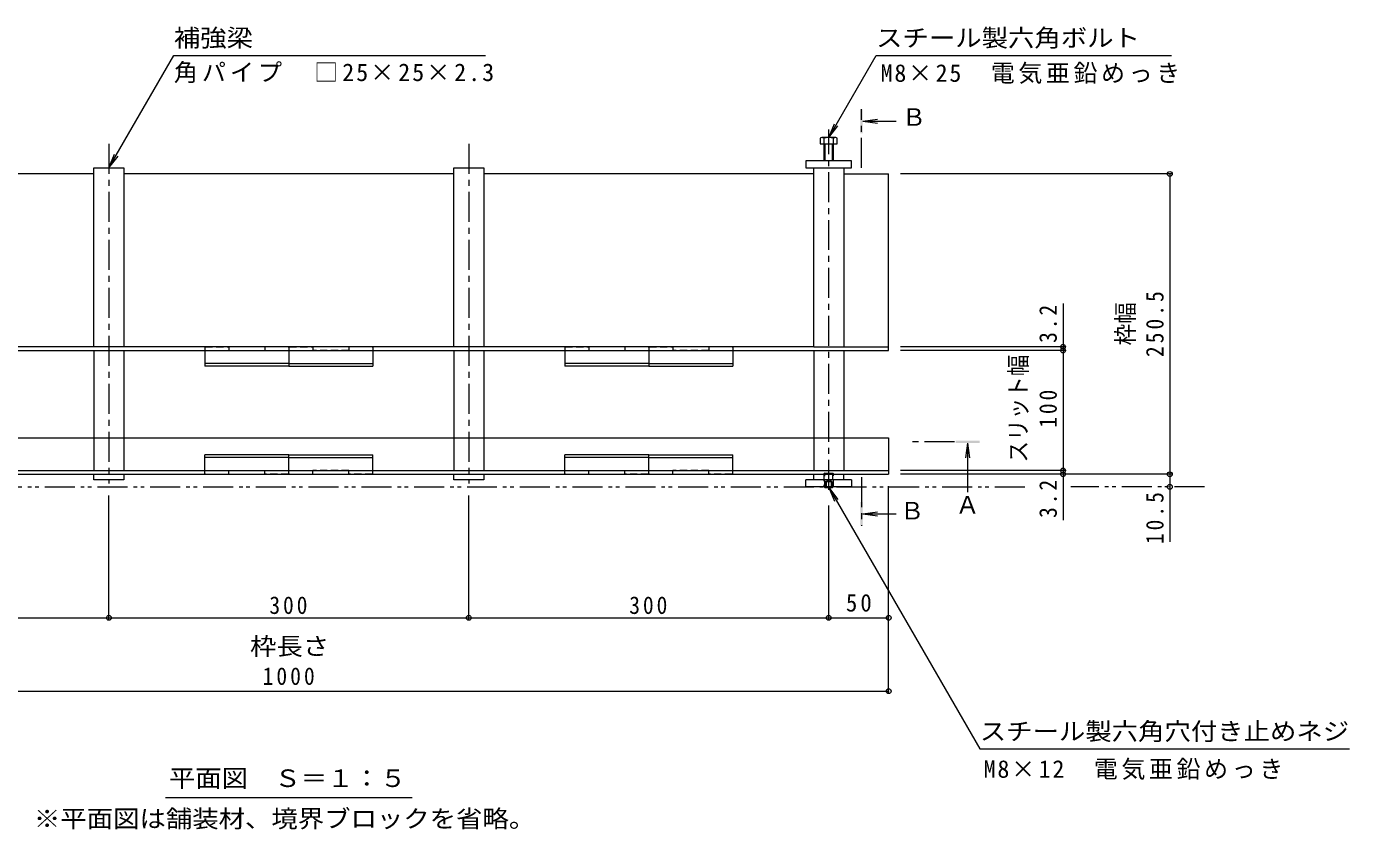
# Model space of a CAD drawing. Units: millimetres at full size, sheet at 1:5; some dimension numbers follow another scale. Extents: x -1680 to 1942, y -1318 to 1367.
# Drawn here: x -1037 to 66, y -24 to 646 of the extents above; entities that cross this region are included whole.
import ezdxf
from ezdxf.enums import TextEntityAlignment as Align

# ---------------------------------------------------------------- set-up
doc = ezdxf.new("R2010")
doc.units = ezdxf.units.MM
doc.header["$LTSCALE"] = 5
doc.header["$PDMODE"] = 32
doc.header["$PDSIZE"] = 4
for name, pattern in [('CHAIN1', [8, 5, -1, 1, -1]), ('DASHED1', [1.8, 1.2, -0.6]), ('DOUBLE_CHAIN1', [8.8, 5, -1, 0.6, -0.6, 0.6, -1])]:
    doc.linetypes.add(name, pattern=pattern)
for name, color, linetype, lineweight in [('4-0_OUTLINE-0', 7, 'Continuous', 9), ('4-3_A_床ライン引きB', 7, 'DASHED1', 9), ('4-4_0108_天井情報・�', 7, 'Continuous', 9), ('4-5_0055_アルミ建具_', 7, 'Continuous', 9)]:
    doc.layers.add(name, color=color, linetype=linetype, lineweight=lineweight)
doc.styles.add('ＭＳ ゴシック', font='')
doc.styles.get('ＭＳ ゴシック').set_extended_font_data('MS Gothic')

msp = doc.modelspace()

# ---------------------------------------------------------------- linework, layer by layer
at = {"layer": '4-0_OUTLINE-0', "color": 2}
for p, q in [((-375.605, 552.217), (-375.605, 547.517)), ((-362.541, 552.817), (-373.741, 552.817)), ((-372.405, 552.217), (-372.405, 533.517)), ((-364.405, 533.517), (-364.405, 552.217)), ((-361.205, 547.517), (-361.205, 552.217)), ((-375.605, 547.517), (-361.205, 547.517)), ((-371.705, 547.517), (-371.705, 533.517)), ((-365.105, 533.517), (-365.105, 547.517)), ((-371.705, 261.001), (-372.221, 261.517)), ((-371.705, 261.517), (-371.705, 261.001)), ((-371.705, 261.001), (-365.105, 261.001)), ((-365.105, 261.517), (-365.105, 261.001)), ((-364.589, 261.517), (-365.105, 261.001))]:
    msp.add_line(p, q, dxfattribs=at)
at = {"layer": '4-0_OUTLINE-0', "color": 4, "linetype": 'CHAIN1'}
for p, q in [((-368.405, 259.076), (-368.405, 559.525)), ((-968.405, 547.517), (-968.405, 264.447)), ((-668.405, 547.517), (-668.405, 264.447))]:
    msp.add_line(p, q, dxfattribs=at)
at = {"layer": '4-0_OUTLINE-0'}
for p, q in [((-980.905, 522.517), (-1255.905, 522.517)), ((-980.905, 378.417), (-980.905, 527.517)), ((-680.905, 522.517), (-955.905, 522.517)), ((-680.905, 378.417), (-680.905, 527.517)), ((-380.905, 522.517), (-655.905, 522.517)), ((-380.905, 378.417), (-380.905, 527.517)), ((-355.905, 527.517), (-355.905, 378.417)), ((-355.905, 522.517), (-318.405, 522.517)), ((-318.405, 375.217), (-318.405, 522.517)), ((-380.905, 378.417), (-1318.405, 378.417)), ((-1318.405, 375.217), (-318.405, 375.217)), ((-980.905, 375.217), (-980.905, 275.217)), ((-955.905, 375.217), (-955.905, 275.217)), ((-680.905, 375.217), (-680.905, 275.217)), ((-655.905, 375.217), (-655.905, 275.217)), ((-380.905, 378.417), (-318.405, 378.417)), ((-380.905, 375.217), (-380.905, 275.217)), ((-355.905, 375.217), (-355.905, 275.217)), ((-318.405, 302.517), (-318.405, 272.017)), ((-1318.405, 275.217), (-318.405, 275.217)), ((-1318.405, 272.017), (-318.405, 272.017)), ((-955.905, 272.017), (-955.905, 267.517)), ((-655.905, 272.017), (-655.905, 267.517)), ((-349.405, 267.517), (-387.405, 267.517)), ((-387.405, 261.517), (-387.405, 267.517)), ((-380.905, 267.517), (-380.905, 272.017)), ((-355.905, 267.517), (-355.905, 272.017))]:
    msp.add_line(p, q, dxfattribs=at)
at = {"layer": '4-0_OUTLINE-0', "color": 2, "linetype": 'DASHED1'}
for p, q in [((-371.705, 273.001), (-372.405, 272.301)), ((-372.405, 272.301), (-372.405, 261.701)), ((-372.405, 272.301), (-364.405, 272.301)), ((-371.705, 261.517), (-371.705, 273.001)), ((-371.705, 273.001), (-365.105, 273.001)), ((-370.905, 266.001), (-368.405, 267.444)), ((-370.905, 266.001), (-365.905, 266.001)), ((-370.905, 266.001), (-370.905, 261.001)), ((-370.405, 266.001), (-370.405, 261.001)), ((-365.905, 266.001), (-368.405, 267.444)), ((-366.405, 266.001), (-366.405, 261.001)), ((-365.905, 266.001), (-365.905, 261.001)), ((-365.105, 273.001), (-365.105, 261.517)), ((-364.405, 272.301), (-365.105, 273.001)), ((-364.405, 261.701), (-364.405, 272.301)), ((-372.405, 261.701), (-364.405, 261.701)), ((-372.405, 261.701), (-372.221, 261.517)), ((-364.405, 261.701), (-364.589, 261.517))]:
    msp.add_line(p, q, dxfattribs=at)
at = {"layer": '4-0_OUTLINE-0'}
msp.add_lwpolyline([(-387.405, 527.517), (-349.405, 527.517), (-349.405, 533.517), (-387.405, 533.517)], close=True, dxfattribs=at)
for points in [[(-980.905, 527.517), (-955.905, 527.517), (-955.905, 378.417)], [(-680.905, 527.517), (-655.905, 527.517), (-655.905, 378.417)], [(-1318.405, 272.017), (-1318.405, 302.517), (-318.405, 302.517)], [(-955.905, 267.517), (-980.905, 267.517), (-980.905, 272.017)], [(-655.905, 267.517), (-680.905, 267.517), (-680.905, 272.017)], [(-349.405, 267.517), (-349.405, 261.517), (-387.405, 261.517)]]:
    msp.add_lwpolyline(points, dxfattribs=at)
at = {"layer": '4-0_OUTLINE-0', "color": 2}
for centre, radius, start, end in [((-374.005, 550.441), 2.39, 47.9749, 132.0251), ((-368.405, 539.409), 13.418, 72.65606, 107.34394), ((-362.805, 550.441), 2.39, 47.9749, 132.0251)]:
    msp.add_arc(centre, radius, start, end, dxfattribs=at)
at = {"layer": '4-3_A_床ライン引きB'}
for p, q in [((-888.405, 377.717), (-888.405, 375.217)), ((-887.905, 378.217), (-868.905, 378.217)), ((-868.405, 377.717), (-868.405, 375.217)), ((-868.405, 375.217), (-838.405, 375.217)), ((-838.405, 377.717), (-838.405, 375.217)), ((-818.905, 378.217), (-837.905, 378.217)), ((-818.405, 377.717), (-818.405, 375.217)), ((-817.905, 378.217), (-798.905, 378.217)), ((-798.405, 377.717), (-798.405, 375.217)), ((-768.405, 375.217), (-798.405, 375.217)), ((-768.405, 377.717), (-768.405, 375.217)), ((-748.905, 378.217), (-767.905, 378.217)), ((-748.405, 377.717), (-748.405, 375.217)), ((-588.405, 377.717), (-588.405, 375.217)), ((-587.905, 378.217), (-568.905, 378.217)), ((-568.405, 377.717), (-568.405, 375.217)), ((-568.405, 375.217), (-538.405, 375.217)), ((-538.405, 377.717), (-538.405, 375.217)), ((-518.905, 378.217), (-537.905, 378.217)), ((-518.405, 377.717), (-518.405, 375.217)), ((-517.905, 378.217), (-498.905, 378.217)), ((-498.405, 377.717), (-498.405, 375.217)), ((-468.405, 375.217), (-498.405, 375.217)), ((-468.405, 377.717), (-468.405, 375.217)), ((-448.905, 378.217), (-467.905, 378.217)), ((-448.405, 377.717), (-448.405, 375.217)), ((-888.405, 272.717), (-888.405, 275.217)), ((-887.905, 272.217), (-868.905, 272.217)), ((-868.405, 275.217), (-838.405, 275.217)), ((-868.405, 272.717), (-868.405, 275.217)), ((-838.405, 272.717), (-838.405, 275.217)), ((-818.905, 272.217), (-837.905, 272.217)), ((-818.405, 272.717), (-818.405, 275.217)), ((-817.905, 272.217), (-798.905, 272.217)), ((-768.405, 275.217), (-798.405, 275.217)), ((-798.405, 272.717), (-798.405, 275.217)), ((-768.405, 272.717), (-768.405, 275.217)), ((-748.905, 272.217), (-767.905, 272.217)), ((-748.405, 272.717), (-748.405, 275.217)), ((-588.405, 272.717), (-588.405, 275.217)), ((-587.905, 272.217), (-568.905, 272.217)), ((-568.405, 275.217), (-538.405, 275.217)), ((-568.405, 272.717), (-568.405, 275.217)), ((-538.405, 272.717), (-538.405, 275.217)), ((-518.905, 272.217), (-537.905, 272.217)), ((-518.405, 272.717), (-518.405, 275.217)), ((-517.905, 272.217), (-498.905, 272.217)), ((-468.405, 275.217), (-498.405, 275.217)), ((-498.405, 272.717), (-498.405, 275.217)), ((-468.405, 272.717), (-468.405, 275.217)), ((-448.905, 272.217), (-467.905, 272.217)), ((-448.405, 272.717), (-448.405, 275.217))]:
    msp.add_line(p, q, dxfattribs=at)
at = {"layer": '4-3_A_床ライン引きB', "linetype": 'Continuous'}
for p, q in [((-888.405, 375.217), (-888.405, 362.217)), ((-818.405, 375.217), (-818.405, 362.217)), ((-748.405, 375.217), (-748.405, 362.217)), ((-588.405, 375.217), (-588.405, 362.217)), ((-518.405, 375.217), (-518.405, 362.217)), ((-448.405, 375.217), (-448.405, 362.217)), ((-818.405, 364.517), (-888.405, 364.517)), ((-818.405, 364.517), (-748.405, 364.517)), ((-518.405, 364.517), (-588.405, 364.517)), ((-518.405, 364.517), (-448.405, 364.517)), ((-818.405, 362.217), (-888.405, 362.217)), ((-818.405, 362.217), (-748.405, 362.217)), ((-518.405, 362.217), (-588.405, 362.217)), ((-518.405, 362.217), (-448.405, 362.217)), ((-818.405, 288.217), (-888.405, 288.217)), ((-888.405, 275.217), (-888.405, 288.217)), ((-818.405, 288.217), (-748.405, 288.217)), ((-818.405, 275.217), (-818.405, 288.217)), ((-748.405, 275.217), (-748.405, 288.217)), ((-518.405, 288.217), (-588.405, 288.217)), ((-588.405, 275.217), (-588.405, 288.217)), ((-518.405, 288.217), (-448.405, 288.217)), ((-518.405, 275.217), (-518.405, 288.217)), ((-448.405, 275.217), (-448.405, 288.217)), ((-818.405, 285.917), (-888.405, 285.917)), ((-818.405, 285.917), (-748.405, 285.917)), ((-518.405, 285.917), (-588.405, 285.917)), ((-518.405, 285.917), (-448.405, 285.917))]:
    msp.add_line(p, q, dxfattribs=at)
at = {"layer": '4-3_A_床ライン引きB'}
for centre, start, end in [((-887.905, 377.717), 90, 180), ((-868.905, 377.717), 0, 90), ((-837.905, 377.717), 90, 180), ((-818.905, 377.717), 0, 90), ((-817.905, 377.717), 90, 180), ((-798.905, 377.717), 0, 90), ((-767.905, 377.717), 90, 180), ((-748.905, 377.717), 0, 90), ((-587.905, 377.717), 90, 180), ((-568.905, 377.717), 0, 90), ((-537.905, 377.717), 90, 180), ((-518.905, 377.717), 0, 90), ((-517.905, 377.717), 90, 180), ((-498.905, 377.717), 0, 90), ((-467.905, 377.717), 90, 180), ((-448.905, 377.717), 0, 90), ((-887.905, 272.717), 180, 270), ((-868.905, 272.717), 270, 0), ((-837.905, 272.717), 180, 270), ((-818.905, 272.717), 270, 0), ((-817.905, 272.717), 180, 270), ((-798.905, 272.717), 270, 0), ((-767.905, 272.717), 180, 270), ((-748.905, 272.717), 270, 0), ((-587.905, 272.717), 180, 270), ((-568.905, 272.717), 270, 0), ((-537.905, 272.717), 180, 270), ((-518.905, 272.717), 270, 0), ((-517.905, 272.717), 180, 270), ((-498.905, 272.717), 270, 0), ((-467.905, 272.717), 180, 270), ((-448.905, 272.717), 270, 0)]:
    msp.add_arc(centre, 0.5, start, end, dxfattribs=at)
at = {"layer": '4-4_0108_天井情報・�'}
for p, q in [((-82.533, 522.517), (-308.405, 522.517)), ((-84.033, 522.517), (-84.033, 272.017)), ((-173.022, 414.513), (-173.022, 233.739)), ((-171.522, 378.417), (-308.405, 378.417)), ((-171.522, 375.217), (-308.405, 375.217)), ((-171.522, 275.217), (-308.405, 275.217)), ((-82.533, 272.017), (-308.405, 272.017)), ((-84.033, 272.017), (-84.033, 215.579)), ((-968.405, 150.797), (-968.405, 254.447)), ((-668.405, 150.797), (-668.405, 254.447)), ((-318.405, 89.612), (-318.405, 262.017)), ((-368.405, 150.797), (-368.405, 246.04)), ((-1268.405, 152.297), (-968.405, 152.297)), ((-968.405, 152.297), (-668.405, 152.297)), ((-668.405, 152.297), (-368.405, 152.297)), ((-368.405, 152.297), (-318.405, 152.297)), ((-1318.405, 91.112), (-318.405, 91.112))]:
    msp.add_line(p, q, dxfattribs=at)
for p in [(-84.033, 522.517), (-173.022, 378.417), (-173.022, 375.217), (-173.022, 275.217), (-173.022, 272.017), (-84.033, 272.017), (-84.033, 261.517), (-968.405, 152.297), (-668.405, 152.297), (-368.405, 152.297), (-318.405, 152.297), (-318.405, 91.112)]:
    msp.add_point(p, dxfattribs=at)
at = {"layer": '4-5_0055_アルミ建具_'}
for p, q in [((-968.405, 527.517), (-914.272, 621.278)), ((-914.272, 621.278), (-654.49, 621.278)), ((-368.405, 552.817), (-328.879, 621.279)), ((-328.879, 621.279), (-82.505, 621.279)), ((-368.405, 552.817), (-363.621, 564.365)), ((-368.405, 552.817), (-360.796, 562.734)), ((-968.405, 527.517), (-963.621, 539.065)), ((-968.405, 527.517), (-960.796, 537.434)), ((-368.405, 261.001), (-242.48, 42.892)), ((-368.405, 261.001), (-363.621, 249.453)), ((-368.405, 261.001), (-360.796, 251.084)), ((-242.48, 42.892), (65.782, 42.892)), ((-921.087, 2.472), (-715.723, 2.472))]:
    msp.add_line(p, q, dxfattribs=at)
at = {"layer": '4-5_0055_アルミ建具_', "color": 4, "linetype": 'CHAIN1'}
for p, q in [((-341.064, 527.517), (-341.064, 576.517)), ((-263.541, 299.067), (-303.541, 299.067)), ((-341.064, 269.538), (-341.064, 229.02))]:
    msp.add_line(p, q, dxfattribs=at)
at = {"layer": '4-5_0055_アルミ建具_', "color": 4}
for p, q in [((-340.064, 566.517), (-327.671, 568.148)), ((-340.064, 566.517), (-327.671, 564.885)), ((-340.064, 566.517), (-312.064, 566.517)), ((-252.646, 298.067), (-254.278, 285.674)), ((-252.646, 298.067), (-251.014, 285.674)), ((-252.646, 298.067), (-252.646, 256.997)), ((-340.064, 239.02), (-327.671, 240.652)), ((-340.064, 239.02), (-312.064, 239.02)), ((-340.064, 239.02), (-327.671, 237.389))]:
    msp.add_line(p, q, dxfattribs=at)
at = {"layer": '4-5_0055_アルミ建具_', "color": 2, "linetype": 'DOUBLE_CHAIN1'}
for p, q in [((-1549.887, 261.517), (-203.975, 261.517)), ((-55.081, 261.517), (-166.635, 261.517))]:
    msp.add_line(p, q, dxfattribs=at)
at = {"layer": '4-5_0055_アルミ建具_', "color": 4}
for points in [[(-340.064, 576.517), (-342.064, 576.517), (-340.064, 556.517), (-342.064, 556.517)], [(-242.646, 300.067), (-262.646, 300.067), (-242.646, 298.067), (-262.646, 298.067)], [(-342.064, 229.02), (-340.064, 229.02), (-342.064, 249.02), (-340.064, 249.02)]]:
    msp.add_solid(points, dxfattribs=at)

# ---------------------------------------------------------------- texts
at = {"layer": '4-4_0108_天井情報・�', "color": 2, "style": 'ＭＳ ゴシック', "width": 0.9}
for s, p in [('枠幅', (-109.313, 379.517)), ('スリット幅', (-198.663, 281.821))]:
    msp.add_text(s, height=14.66, rotation=90, dxfattribs=at).set_placement(p, align=Align.BOTTOM_LEFT)
at = {"layer": '4-4_0108_天井情報・�', "color": 2, "style": 'ＭＳ ゴシック', "width": 1.1}
msp.add_text('枠長さ', height=14.66, dxfattribs=at).set_placement((-850.704, 116.865), align=Align.BOTTOM_LEFT)
at = {"layer": '4-4_0108_天井情報・�', "color": 2, "char_height": 14.66, "attachment_point": 7, "rotation": 90, "style": 'ＭＳ ゴシック'}
for s, insert in [('\\T1.28;\\W0.9;250.5', (-89.033, 369.767)), ('\\T1.27;\\W0.9;3.2', (-178.022, 381.589)), ('\\T1.27;\\W0.9;100', (-178.022, 310.767)), ('\\T1.27;\\W0.9;3.2', (-178.022, 235.589)), ('\\T1.28;\\W0.9;10.5', (-89.033, 213.684))]:
    msp.add_mtext(s, dxfattribs=dict(at, insert=insert))
at = {"layer": '4-4_0108_天井情報・�', "color": 2, "char_height": 14.66, "attachment_point": 7, "style": 'ＭＳ ゴシック'}
for s, insert in [('\\T1.27;\\W0.9;300', (-834.655, 155.297)), ('\\T1.27;\\W0.9;300', (-534.655, 155.297)), ('\\T1.27;\\W0.95;50', (-354.03, 157.297)), ('\\T1.28;\\W0.9;1000', (-840.28, 96.112))]:
    msp.add_mtext(s, dxfattribs=dict(at, insert=insert))
at = {"layer": '4-5_0055_アルミ建具_', "color": 2, "style": 'ＭＳ ゴシック', "width": 1.1}
for s, p in [('補強梁', (-914.272, 624.278)), ('スチール製六角ボルト', (-328.879, 624.279)), ('スチール製六角穴付き止めネジ', (-242.48, 45.892)), ('平面図\u3000Ｓ＝１：５', (-918.405, 6.776)), ('※平面図は舗装材、境界ブロックを省略。', (-1030.905, -26.988))]:
    msp.add_text(s, height=14.66, dxfattribs=at).set_placement(p, align=Align.BOTTOM_LEFT)
at = {"layer": '4-5_0055_アルミ建具_', "color": 2, "style": 'ＭＳ ゴシック'}
for s, p in [('Ｂ', (-307.376, 558.271)), ('Ａ', (-262.646, 234.861)), ('Ｂ', (-308.865, 229.912))]:
    msp.add_text(s, height=14.66, dxfattribs=at).set_placement(p, align=Align.BOTTOM_LEFT)
at = {"layer": '4-5_0055_アルミ建具_', "color": 2, "char_height": 14.66, "attachment_point": 7, "style": 'ＭＳ ゴシック'}
for s, insert in [('\\T1.17;角パイプ\u3000□25×25×2.3', (-914.272, 598.278)), ('\\T1.15;M8×25\u3000電気亜鉛めっき', (-325.122, 597.603)), ('\\T1.15;M8×12\u3000電気亜鉛めっき', (-239.219, 17.119))]:
    msp.add_mtext(s, dxfattribs=dict(at, insert=insert))

doc.saveas('drawing.dxf')
